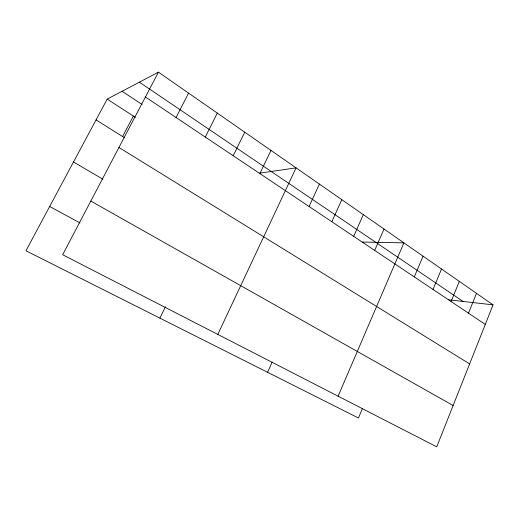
<?xml version="1.0" encoding="UTF-8"?>
<svg xmlns="http://www.w3.org/2000/svg" width="519" height="519" viewBox="0 0 519 519"><rect width="100%" height="100%" fill="white"/><g stroke="black" fill="none" stroke-linecap="round" stroke-linejoin="round"><path stroke-width="0.78" d="M493.05 304.854L436.732 446.84L62.663 254.738L158.451 72.16L493.05 304.854L448.676 299.807M468.495 313.171L476.481 293.332M451.082 301.52L459.315 281.395M433.034 289.446L441.52 269.017M414.311 276.919L423.063 256.185M362.522 408.33L358.447 417.996L25.95 250.768L107.199 99.097L158.451 72.16M338.109 396.192L403.905 242.86L362.366 242.055M374.679 250.398L384.008 229.022M353.679 236.346L363.319 214.639M267.57 372.292L272.216 361.996M331.829 221.73L341.807 199.672M309.077 206.504L319.406 184.096M217.805 334.411L296.07 167.864L259.468 173.19M259.863 173.573L270.976 150.419M159.897 318.141L165.438 306.794M233.206 155.739L244.747 132.176M205.303 137.068L217.312 113.097M176.077 117.508L188.579 93.115M122.607 136.542L133.37 116.061M49.681 206.478L79.971 222.943M90.819 201.074L453.119 405.521M73.51 161.993L102.905 179.211M118.942 147.467L469.624 363.91M96.06 119.895L124.618 137.807M107.199 99.097L135.407 117.378M122.095 91.266L142.115 104.514M145.417 97.001L485.291 324.407M139.39 82.177L463.052 301.442"/></g></svg>
